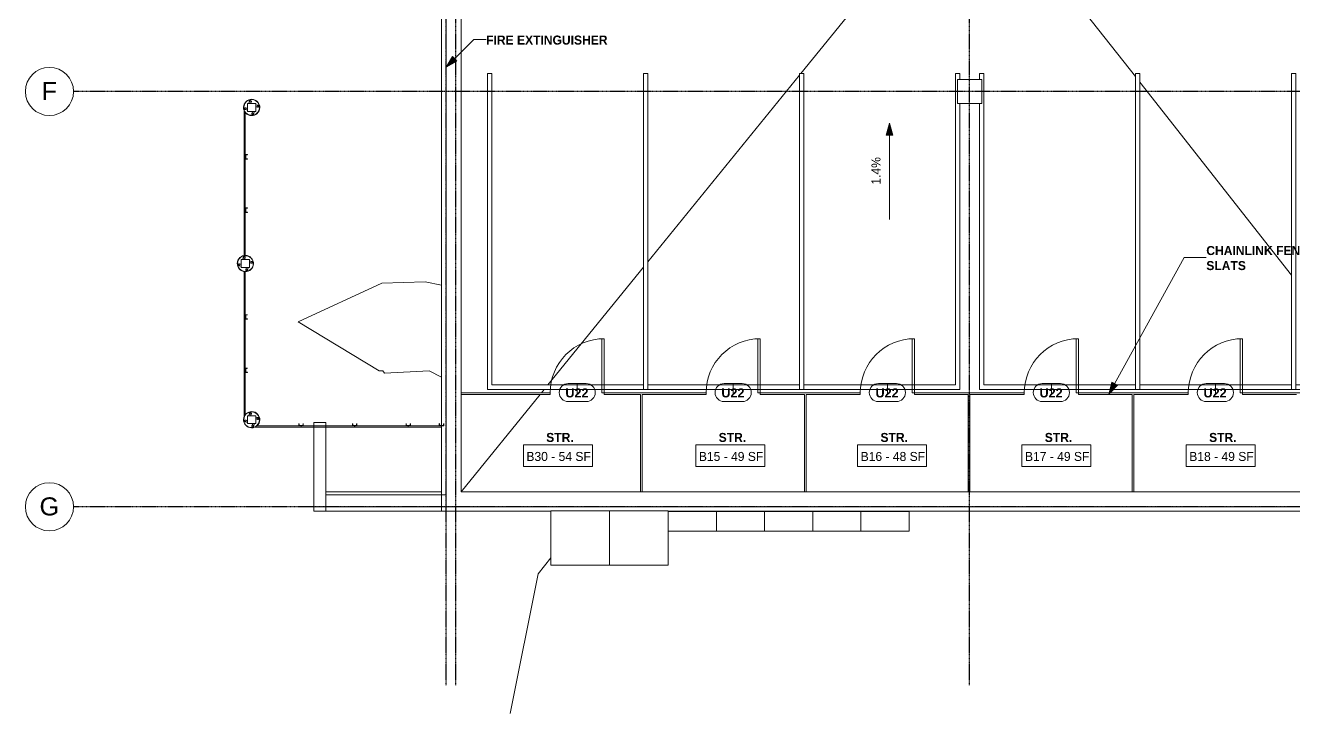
# Model space of a CAD drawing. Header units: inches. Extents: x -4110 to -1846, y 9754 to 12280.
# Drawn here: x -4109 to -3266, y 9754 to 10211 of the extents above; entities that cross this region are included whole.
import ezdxf

# ---------------------------------------------------------------- set-up
doc = ezdxf.new("R2010")
doc.units = ezdxf.units.IN
doc.header["$MEASUREMENT"] = 0
doc.linetypes.add('Grid Line 1_2_', pattern=[0.875, 0.5, -0.125, 0.125, -0.125])
for name, color, linetype, lineweight in [('0-1', 7, 'Continuous', 5), ('0-2', 250, 'Continuous', 9), ('0-3', 8, 'Continuous', 9), ('0-4', 155, 'Continuous', 5), ('A-AREA-IDEN', 2, 'Continuous', 9), ('A-DOOR-2', 250, 'Continuous', 9), ('A-DOOR-5', 31, 'Continuous', 9), ('A-DOOR-IDEN', 31, 'Continuous', 9), ('A-FLOR-1', 8, 'Continuous', 9), ('A-GENM-1', 250, 'Continuous', 9), ('A-GLAZ-CURT-1', 250, 'Continuous', 9), ('A-GLAZ-CWMG-1', 250, 'Continuous', 9), ('A-WALL-1', 10, 'Continuous', 18), ('A-WALL-2', 250, 'Continuous', 9), ('C-TOPO-1', 250, 'Continuous', 9), ('E-ELEC-EQPM-1', 250, 'Continuous', 9), ('G-ANNO-DIMS', 111, 'Continuous', 9), ('G-ANNO-TEXT', 231, 'Continuous', 9), ('S-COLS-1', 250, 'Continuous', 9), ('S-FNDN-1', 250, 'Continuous', 9), ('S-FNDN-2', 32, 'Continuous', 9), ('S-GRID-1', 1, 'Grid Line 1_2_', 30), ('S-GRID-IDEN', 1, 'Continuous', 9), ('S-GRID-IDEN-1', 165, 'Continuous', 9)]:
    doc.layers.add(name, color=color, linetype=linetype, lineweight=lineweight)
doc.styles.add('Arial', font='arial.ttf', dxfattribs={"height": 12})
doc.styles.add('Arial_B', font='arialbd.ttf', dxfattribs={"height": 6})
doc.styles.add('Century Gothic', font='ufonts.com_century-gothic.ttf', dxfattribs={"height": 6})
doc.styles.add('Century Gothic_B', font='GOTHICB.TTF', dxfattribs={"height": 6})

# ---------------------------------------------------------------- blocks, each defined once
blk = doc.blocks.new('CTR  - Topography_rvt-1-ENLARGED FLOOR PLAN - BASEMENT')
at = {"layer": 'C-TOPO-1'}
for p, q in [((-3832.32, 10230.72), (-3832.32, 10204.88)), ((-3832.32, 10218.88), (-3832.32, 10204.88)), ((-3832.32, 10191), (-3832.32, 10204.88)), ((-3832.32, 10179.83), (-3832.32, 10204.88)), ((-3832.32, 10191), (-3832.32, 10165.68)), ((-3832.32, 10179.83), (-3832.32, 10165.68)), ((-3832.32, 10163.89), (-3832.32, 10165.68)), ((-3832.32, 10161.82), (-3832.32, 10165.68)), ((-3832.32, 10163.89), (-3832.32, 10160.73)), ((-3832.32, 10160.73), (-3832.32, 10161.82)), ((-3832.32, 10124.78), (-3832.32, 10160.73)), ((-3832.32, 10160.73), (-3832.32, 10038.4)), ((-3832.32, 10124.78), (-3832.32, 10038.4)), ((-3927.56, 10014), (-3872, 10039.75)), ((-3872, 10039.75), (-3927.56, 10014)), ((-3872, 10039.75), (-3843.19, 10040.58)), ((-3843.19, 10040.58), (-3872, 10039.75)), ((-3843.19, 10040.58), (-3832.32, 10038.4)), ((-3843.19, 10040.58), (-3832.32, 10038.4)), ((-3873.72, 9981.61), (-3927.56, 10014)), ((-3873.72, 9981.61), (-3927.56, 10014)), ((-3871.36, 9981.51), (-3873.72, 9981.61)), ((-3871.36, 9981.51), (-3873.72, 9981.61)), ((-3870.27, 9979.93), (-3871.36, 9981.51)), ((-3870.27, 9979.93), (-3871.36, 9981.51)), ((-3840.48, 9981.61), (-3870.27, 9979.93)), ((-3840.48, 9981.61), (-3870.27, 9979.93)), ((-3832.32, 9977.25), (-3840.48, 9981.61)), ((-3832.32, 9977.25), (-3840.48, 9981.61)), ((-3832.32, 9951.29), (-3832.32, 9977.25)), ((-3832.32, 9956.19), (-3832.32, 9977.25)), ((-3832.32, 9956.19), (-3832.32, 9951.29)), ((-3915.85, 9947.19), (-3917.32, 9947.19)), ((-3917.32, 9947.06), (-3917.32, 9947.19)), ((-3917.32, 9946.17), (-3917.32, 9947.19)), ((-3917.13, 9947.19), (-3917.32, 9947.19)), ((-3917.32, 9947.06), (-3917.32, 9946.04)), ((-3917.13, 9947.19), (-3915.65, 9947.19)), ((-3915.85, 9947.19), (-3915.65, 9947.19)), ((-3915.33, 9947.19), (-3915.65, 9947.19)), ((-3915.61, 9947.19), (-3915.65, 9947.19)), ((-3915.61, 9947.19), (-3915.29, 9947.19)), ((-3915.33, 9947.19), (-3915.29, 9947.19)), ((-3915.01, 9947.19), (-3915.29, 9947.19)), ((-3915.25, 9947.19), (-3915.29, 9947.19)), ((-3915.25, 9947.19), (-3914.97, 9947.19)), ((-3915.01, 9947.19), (-3914.97, 9947.19)), ((-3909.98, 9947.19), (-3914.97, 9947.19)), ((-3914.31, 9947.19), (-3914.97, 9947.19)), ((-3914.31, 9947.19), (-3909.32, 9947.19)), ((-3909.98, 9947.19), (-3909.32, 9947.19)), ((-3909.32, 9943.66), (-3909.32, 9947.19)), ((-3909.32, 9946.72), (-3909.32, 9947.19)), ((-3832.32, 9951.29), (-3832.32, 9950.89)), ((-3832.32, 9947.89), (-3832.32, 9951.29)), ((-3832.32, 9950.89), (-3832.32, 9947.44)), ((-3832.32, 9947.89), (-3832.32, 9947.44)), ((-3832.32, 9942.05), (-3832.32, 9947.44)), ((-3832.32, 9906.58), (-3832.32, 9947.44)), ((-3917.32, 9946.17), (-3917.32, 9946.04)), ((-3917.32, 9945.71), (-3917.32, 9946.04)), ((-3917.32, 9943.52), (-3917.32, 9946.04)), ((-3917.32, 9945.71), (-3917.32, 9943.19)), ((-3917.32, 9943.52), (-3917.32, 9943.19)), ((-3917.32, 9943.11), (-3917.32, 9943.19)), ((-3917.32, 9942.55), (-3917.32, 9943.19)), ((-3917.32, 9943.11), (-3917.32, 9942.46)), ((-3917.32, 9942.55), (-3917.32, 9942.46)), ((-3917.32, 9938.27), (-3917.32, 9942.46)), ((-3917.32, 9909.9), (-3917.32, 9942.46)), ((-3909.32, 9946.72), (-3909.32, 9943.19)), ((-3909.32, 9943.66), (-3909.32, 9943.19)), ((-3909.32, 9942.79), (-3909.32, 9943.19)), ((-3909.32, 9943.14), (-3909.32, 9943.19)), ((-3909.32, 9943.14), (-3909.32, 9942.74)), ((-3909.32, 9942.79), (-3909.32, 9942.74)), ((-3909.32, 9941.56), (-3909.32, 9942.74)), ((-3909.32, 9942.59), (-3909.32, 9942.74)), ((-3909.32, 9942.59), (-3909.32, 9941.4)), ((-3909.32, 9941.56), (-3909.32, 9941.4)), ((-3909.32, 9941.1), (-3909.32, 9941.4)), ((-3909.32, 9941.36), (-3909.32, 9941.4)), ((-3909.32, 9941.36), (-3909.32, 9941.06)), ((-3909.32, 9941.1), (-3909.32, 9941.06)), ((-3909.32, 9925.75), (-3909.32, 9941.06)), ((-3909.32, 9939.05), (-3909.32, 9941.06)), ((-3909.32, 9939.05), (-3909.32, 9923.73)), ((-3832.32, 9942.05), (-3832.32, 9901.19)), ((-3917.32, 9938.27), (-3917.32, 9905.66)), ((-3909.32, 9925.75), (-3909.32, 9923.73)), ((-3909.32, 9903.81), (-3909.32, 9923.73)), ((-3909.32, 9921.1), (-3909.32, 9923.73)), ((-3909.32, 9921.1), (-3909.32, 9901.19)), ((-3917.32, 9909.9), (-3917.32, 9905.66)), ((-3917.32, 9903.65), (-3917.32, 9905.66)), ((-3917.32, 9890.2), (-3917.32, 9905.66)), ((-3832.32, 9906.58), (-3832.32, 9901.19)), ((-3917.32, 9903.65), (-3917.32, 9888.19)), ((-3909.32, 9903.81), (-3909.32, 9901.19)), ((-3906.89, 9901.19), (-3909.32, 9901.19)), ((-3909, 9901.19), (-3909.32, 9901.19)), ((-3909, 9901.19), (-3906.57, 9901.19)), ((-3906.89, 9901.19), (-3906.57, 9901.19)), ((-3862.39, 9901.19), (-3906.57, 9901.19)), ((-3900.75, 9901.19), (-3906.57, 9901.19)), ((-3900.75, 9901.19), (-3856.56, 9901.19)), ((-3862.39, 9901.19), (-3856.56, 9901.19)), ((-3835.15, 9901.19), (-3856.56, 9901.19)), ((-3853.74, 9901.19), (-3856.56, 9901.19)), ((-3853.74, 9901.19), (-3832.32, 9901.19)), ((-3835.15, 9901.19), (-3832.32, 9901.19)), ((-3917.32, 9890.2), (-3917.32, 9888.19)), ((-3917.1, 9888.19), (-3917.32, 9888.19)), ((-3915.62, 9888.19), (-3917.32, 9888.19)), ((-3917.1, 9888.19), (-3915.4, 9888.19)), ((-3915.62, 9888.19), (-3915.4, 9888.19)), ((-3915.37, 9888.19), (-3915.4, 9888.19)), ((-3915.16, 9888.19), (-3915.4, 9888.19)), ((-3915.37, 9888.19), (-3915.12, 9888.19)), ((-3915.16, 9888.19), (-3915.12, 9888.19)), ((-3914.13, 9888.19), (-3915.12, 9888.19)), ((-3907.57, 9888.19), (-3915.12, 9888.19)), ((-3914.13, 9888.19), (-3906.57, 9888.19)), ((-3907.57, 9888.19), (-3906.57, 9888.19)), ((-3898.83, 9888.19), (-3906.57, 9888.19)), ((-3847.8, 9888.19), (-3906.57, 9888.19)), ((-3898.83, 9888.19), (-3840.05, 9888.19)), ((-3847.8, 9888.19), (-3840.05, 9888.19)), ((-3839.03, 9888.19), (-3840.05, 9888.19)), ((-3832.31, 9888.19), (-3840.05, 9888.19)), ((-3839.03, 9888.19), (-3831.29, 9888.19)), ((-3831.29, 9888.19), (-3832.31, 9888.19)), ((-3811.6, 9888.19), (-3831.29, 9888.19)), ((-3831.29, 9888.19), (-3759.65, 9888.19)), ((-3811.6, 9888.19), (-3759.65, 9888.19)), ((-3759.65, 9857.26), (-3768.07, 9846.58)), ((-3768.07, 9846.58), (-3759.65, 9857.26)), ((-3768.07, 9846.58), (-3786.73, 9753.72)), ((-3768.07, 9846.58), (-3786.73, 9753.72))]:
    blk.add_line(p, q, dxfattribs=at)
blk = doc.blocks.new('Horizontal_Siding - Horizontal_Siding-2855037-ENLARGED FLOOR PLAN - BASEMENT')
at = {"layer": 'A-GLAZ-CURT-1'}
for p, q in [((-13.9, -2.25), (16.98, -2.25)), ((16.98, -1.5), (-12.57, -1.5)), ((16.98, -2.25), (16.98, -1.5))]:
    blk.add_line(p, q, dxfattribs=at)
blk = doc.blocks.new('Horizontal_Siding - Horizontal_Siding-2855038-ENLARGED FLOOR PLAN - BASEMENT')
at = {"layer": 'A-GLAZ-CURT-1'}
for p, q in [((-12.43, -2.25), (17.73, -2.25)), ((17.73, -1.5), (-12.36, -1.5)), ((17.73, -2.25), (17.73, -1.5))]:
    blk.add_line(p, q, dxfattribs=at)
blk = doc.blocks.new('Horizontal_Siding - Horizontal_Siding-V1-ENLARGED FLOOR PLAN - BASEMENT')
at = {"layer": 'A-GLAZ-CURT-1'}
for p, q in [((17.73, -1.5), (-17.73, -1.5)), ((-17.73, -1.5), (-17.73, -2.25)), ((-17.73, -2.25), (17.73, -2.25)), ((17.73, -2.25), (17.73, -1.5))]:
    blk.add_line(p, q, dxfattribs=at)
blk = doc.blocks.new('Horizontal_Siding - Horizontal_Siding-V2-ENLARGED FLOOR PLAN - BASEMENT')
at = {"layer": 'A-GLAZ-CURT-1'}
for p, q in [((12.63, -1.5), (-16.98, -1.5)), ((-16.98, -1.5), (-16.98, -2.25)), ((-16.98, -2.25), (14, -2.25))]:
    blk.add_line(p, q, dxfattribs=at)
blk = doc.blocks.new('Rectangular Mullion - RAILING POST-2669754-ENLARGED FLOOR PLAN - BASEMENT')
at = {"layer": 'A-GLAZ-CWMG-1'}
for p, q in [((-1.5, 0), (-1.5, 1.5)), ((-1.5, 1.5), (1.5, 1.5)), ((-1.22, 1.18), (-1.29, 0.21)), ((1.22, 1.18), (-1.22, 1.18)), ((1.29, 0.21), (1.22, 1.18)), ((1.5, 1.5), (1.5, 0))]:
    blk.add_line(p, q, dxfattribs=at)
for centre, radius, start, end in [((-1.5, 0.21), 0.21, 270, 0.52804), ((1.5, 0.21), 0.211, 179.47196, 270)]:
    blk.add_arc(centre, radius, start, end, dxfattribs=at)
blk = doc.blocks.new('Horizontal_Siding - Horizontal_Siding-3202367-ENLARGED FLOOR PLAN - BASEMENT')
at = {"layer": 'A-GLAZ-CURT-1'}
for p, q in [((11.06, 2.25), (-11.06, 2.25)), ((-11.06, 2.25), (-11.06, 1.5)), ((-11.06, 1.5), (11.06, 1.5)), ((11.06, 1.5), (11.06, 2.25))]:
    blk.add_line(p, q, dxfattribs=at)
blk = doc.blocks.new('Horizontal_Siding - Horizontal_Siding-3202368-ENLARGED FLOOR PLAN - BASEMENT')
at = {"layer": 'A-GLAZ-CURT-1'}
for p, q in [((17.81, 2.25), (-17.81, 2.25)), ((-17.81, 2.25), (-17.81, 1.5)), ((-17.81, 1.5), (17.81, 1.5)), ((17.81, 1.5), (17.81, 2.25))]:
    blk.add_line(p, q, dxfattribs=at)
blk = doc.blocks.new('Horizontal_Siding - Horizontal_Siding-3202369-ENLARGED FLOOR PLAN - BASEMENT')
at = {"layer": 'A-GLAZ-CURT-1'}
for p, q in [((13.51, 2.25), (-17.06, 2.25)), ((-17.06, 2.25), (-17.06, 1.5)), ((-17.06, 1.5), (12.35, 1.5))]:
    blk.add_line(p, q, dxfattribs=at)
blk = doc.blocks.new('Rectangular Mullion - RAILING POST-2666421-ENLARGED FLOOR PLAN - BASEMENT')
at = {"layer": 'A-GLAZ-CWMG-1'}
for p, q in [((-1.5, -1.5), (-1.5, 0)), ((1.5, 0), (1.5, -1.5)), ((1.5, -1.5), (-1.5, -1.5)), ((-1.29, -0.21), (-1.22, -1.18)), ((-1.22, -1.18), (1.22, -1.18)), ((1.22, -1.18), (1.29, -0.21))]:
    blk.add_line(p, q, dxfattribs=at)
for centre, radius, start, end in [((-1.5, -0.21), 0.211, 359.47196, 90), ((1.5, -0.21), 0.21, 90, 180.52804)]:
    blk.add_arc(centre, radius, start, end, dxfattribs=at)
blk = doc.blocks.new('Rectangular Mullion - RAILING POST-2806290-ENLARGED FLOOR PLAN - BASEMENT')
at = {"layer": 'A-GLAZ-CWMG-1'}
for p, q in [((-3, 0), (-3, -1.5)), ((0, -1.5), (0, 0)), ((-3, -1.5), (0, -1.5)), ((-2.72, -1.18), (-2.79, -0.21)), ((-0.28, -1.18), (-2.72, -1.18)), ((-0.21, -0.21), (-0.28, -1.18))]:
    blk.add_line(p, q, dxfattribs=at)
for centre, start, end in [((-3, -0.21), 359.47196, 90), ((0, -0.21), 90, 180.52804)]:
    blk.add_arc(centre, 0.21, start, end, dxfattribs=at)
blk = doc.blocks.new('Horizontal_Siding - Horizontal_Siding-V3-ENLARGED FLOOR PLAN - BASEMENT')
at = {"layer": 'A-GLAZ-CURT-1'}
for p, q in [((12.37, -1.5), (-17.73, -1.5)), ((-17.73, -1.5), (-17.73, -2.25)), ((-17.73, -2.25), (12.42, -2.25))]:
    blk.add_line(p, q, dxfattribs=at)
blk = doc.blocks.new('262400 - Switchboards and Panelboards - Electric Panel - Generic - 262400 - Switchboards and Panelboards - Electric Panel - Generic-2655902-ENLARGED FLOOR PLAN - BASEMENT')
at = {"layer": 'E-ELEC-EQPM-1'}
for p, q in [((39, 36), (0, 36)), ((0, 36), (0, 0)), ((39, 0), (39, 36)), ((0, 0), (39, 0))]:
    blk.add_line(p, q, dxfattribs=at)
blk = doc.blocks.new('262400 - Switchboards and Panelboards - Electric Panel - Generic - 262400 - Switchboards and Panelboards - Electric Panel - Generic-2842581-ENLARGED FLOOR PLAN - BASEMENT')
at = {"layer": 'E-ELEC-EQPM-1'}
for p, q in [((32, 13), (0, 13)), ((0, 13), (0, 0)), ((32, 0), (32, 13)), ((0, 0), (32, 0))]:
    blk.add_line(p, q, dxfattribs=at)
blk = doc.blocks.new('CTR - 1st Phase - Shell_rvt-1-ENLARGED FLOOR PLAN - BASEMENT')
at = {"layer": 'A-FLOR-1'}
for p, q in [((-3593.49, 10179.19), (-3481.32, 10317.26)), ((-3371.16, 10177.08), (-3481.32, 10317.26)), ((-3695.16, 10054.03), (-3594.49, 10177.95)), ((-3267.49, 10045.18), (-3368.16, 10173.27)), ((-3761.65, 9972.19), (-3698.16, 10050.34)), ((-3819.32, 9901.19), (-3766.77, 9965.88)), ((-3765.96, 9966.88), (-3764.08, 9969.19))]:
    blk.add_line(p, q, dxfattribs=at)
at = {"layer": 'A-WALL-1'}
for p, q in [((-3909.32, 9891.19), (-3909.32, 9888.19)), ((-3832.32, 9891.19), (-3832.32, 9888.19)), ((-3829.32, 9891.19), (-3829.32, 9888.19))]:
    blk.add_line(p, q, dxfattribs=at)
at = {"layer": 'S-FNDN-1'}
for p, q in [((-3832.32, 10225.18), (-3832.32, 9891.19)), ((-3829.32, 9891.19), (-3829.32, 10225.18)), ((-3909.32, 9947.19), (-3917.32, 9947.19)), ((-3917.32, 9947.19), (-3917.32, 9888.19)), ((-3909.32, 9891.19), (-3909.32, 9947.19)), ((-3917.32, 9888.19), (-3909.32, 9888.19)), ((-3832.32, 9891.19), (-3909.32, 9891.19)), ((-3909.32, 9888.19), (-3832.32, 9888.19)), ((-3832.32, 9888.19), (-3829.32, 9888.19)), ((-1943.32, 9891.19), (-3829.32, 9891.19)), ((-3829.32, 9888.19), (-3759.65, 9888.19)), ((-3681.65, 9888.19), (-1943.32, 9888.19))]:
    blk.add_line(p, q, dxfattribs=at)
at = {"layer": '0-2'}
for name, p, rotation in [('Horizontal_Siding - Horizontal_Siding-2855037-ENLARGED FLOOR PLAN - BASEMENT', (-3961.32, 10140.71), 269.9999999999769), ('Horizontal_Siding - Horizontal_Siding-V1-ENLARGED FLOOR PLAN - BASEMENT', (-3961.32, 10106), 269.9999999999769), ('Horizontal_Siding - Horizontal_Siding-V3-ENLARGED FLOOR PLAN - BASEMENT', (-3961.32, 10070.54), 269.9999999999769), ('Horizontal_Siding - Horizontal_Siding-2855038-ENLARGED FLOOR PLAN - BASEMENT', (-3961.32, 10035.09), 269.9999999999769), ('Horizontal_Siding - Horizontal_Siding-V1-ENLARGED FLOOR PLAN - BASEMENT', (-3961.32, 9999.63), 269.9999999999769), ('Horizontal_Siding - Horizontal_Siding-V2-ENLARGED FLOOR PLAN - BASEMENT', (-3961.32, 9964.92), 269.9999999999769), ('Horizontal_Siding - Horizontal_Siding-3202369-ENLARGED FLOOR PLAN - BASEMENT', (-3942.76, 9946.44), 180), ('Horizontal_Siding - Horizontal_Siding-3202368-ENLARGED FLOOR PLAN - BASEMENT', (-3907.89, 9946.44), 180), ('Horizontal_Siding - Horizontal_Siding-3202368-ENLARGED FLOOR PLAN - BASEMENT', (-3872.26, 9946.44), 180), ('Horizontal_Siding - Horizontal_Siding-3202367-ENLARGED FLOOR PLAN - BASEMENT', (-3843.39, 9946.44), 180), ('262400 - Switchboards and Panelboards - Electric Panel - Generic - 262400 - Switchboards and Panelboards - Electric Panel - Generic-2655902-ENLARGED FLOOR PLAN - BASEMENT', (-3720.65, 9888.44), 180), ('262400 - Switchboards and Panelboards - Electric Panel - Generic - 262400 - Switchboards and Panelboards - Electric Panel - Generic-2655902-ENLARGED FLOOR PLAN - BASEMENT', (-3681.65, 9888.44), 180), ('262400 - Switchboards and Panelboards - Electric Panel - Generic - 262400 - Switchboards and Panelboards - Electric Panel - Generic-2842581-ENLARGED FLOOR PLAN - BASEMENT', (-3649.62, 9887.99), 180), ('262400 - Switchboards and Panelboards - Electric Panel - Generic - 262400 - Switchboards and Panelboards - Electric Panel - Generic-2842581-ENLARGED FLOOR PLAN - BASEMENT', (-3617.62, 9887.99), 180), ('262400 - Switchboards and Panelboards - Electric Panel - Generic - 262400 - Switchboards and Panelboards - Electric Panel - Generic-2842581-ENLARGED FLOOR PLAN - BASEMENT', (-3585.62, 9887.99), 180), ('262400 - Switchboards and Panelboards - Electric Panel - Generic - 262400 - Switchboards and Panelboards - Electric Panel - Generic-2842581-ENLARGED FLOOR PLAN - BASEMENT', (-3553.62, 9887.99), 180), ('262400 - Switchboards and Panelboards - Electric Panel - Generic - 262400 - Switchboards and Panelboards - Electric Panel - Generic-2842581-ENLARGED FLOOR PLAN - BASEMENT', (-3521.62, 9887.99), 180)]:
    blk.add_blockref(name, p, dxfattribs=dict(at, rotation=rotation))
at = {"layer": '0-2', "extrusion": (0, 0, -1), "rotation": 270.0000000000231}
for p in [(3961.32, 10123.73), (3961.32, 10088.27), (3961.32, 10017.36), (3961.32, 9981.9)]:
    blk.add_blockref('Rectangular Mullion - RAILING POST-2669754-ENLARGED FLOOR PLAN - BASEMENT', p, dxfattribs=at)
at = {"layer": '0-2', "extrusion": (0, 0, -1)}
for p in [(3925.7, 9946.44), (3890.07, 9946.44), (3854.45, 9946.44)]:
    blk.add_blockref('Rectangular Mullion - RAILING POST-2666421-ENLARGED FLOOR PLAN - BASEMENT', p, dxfattribs=at)
at = {"layer": '0-2'}
blk.add_blockref('Rectangular Mullion - RAILING POST-2806290-ENLARGED FLOOR PLAN - BASEMENT', (-3830.82, 9946.44), dxfattribs=at)
blk = doc.blocks.new('034100 - Precast Structural Concrete - Column - Corbels - 16_x16_-2331171-ENLARGED FLOOR PLAN - BASEMENT')
at = {"layer": 'S-COLS-1'}
for p, q in [((-8.91, 8.98), (-8.98, 8.98)), ((-8.98, 8.98), (-8.98, -7.02)), ((6.94, 8.98), (-8.91, 8.98)), ((7.02, 8.98), (6.94, 8.98)), ((7.02, -7.02), (7.02, 8.98)), ((-8.98, -7.02), (-8.91, -7.02)), ((-8.91, -7.02), (6.94, -7.02)), ((6.94, -7.02), (7.02, -7.02))]:
    blk.add_line(p, q, dxfattribs=at)
blk = doc.blocks.new('316600 - Special Foundations - Diamond Pier - Generic - 316600 - Special Foundations - Diamond Pier - Generic-V17-ENLARGED FLOOR PLAN - BASEMENT')
at = {"layer": 'S-FNDN-1'}
for p, q in [((2.77, 2.62), (-2.77, 2.62)), ((-2.77, 2.62), (-2.77, -2.62)), ((-1.42, 4.32), (-1.77, 2.8)), ((-0.47, 2.87), (-0.2, 4.04)), ((2.77, -2.62), (2.77, 2.62)), ((4.32, 1.42), (2.8, 1.77)), ((2.88, 0.47), (4.04, 0.2)), ((-4.32, -1.42), (-2.8, -1.77)), ((-2.88, -0.47), (-4.04, -0.2)), ((-2.77, -2.62), (2.77, -2.62)), ((0.47, -2.87), (0.2, -4.04)), ((1.42, -4.32), (1.77, -2.8))]:
    blk.add_line(p, q, dxfattribs=at)
for radius, start, end in [(5.41, 166.9807, 346.9807), (5.41, 346.9807, 166.9807), (5.21, 166.9807, 346.9807), (5.21, 19.7544, 166.9807), (5.21, 346.9807, 19.70797)]:
    blk.add_arc((0, 0), radius, start, end, dxfattribs=at)
for centre, major_axis, start_param, end_param in [((-0.81, 4.18), (-0.609, 0.141), 4.712389, 7.853982), ((-0.81, 4.18), (-0.609, 0.141), 1.570796, 4.712389), ((4.18, 0.81), (0.141, 0.609), 1.570796, 4.712389), ((4.18, 0.81), (0.141, 0.609), 4.712389, 7.853982), ((-4.18, -0.81), (0.141, 0.609), 1.570796, 4.712389), ((-4.18, -0.81), (0.141, 0.609), 4.712389, 7.853982), ((0.81, -4.18), (-0.609, 0.141), 4.712389, 7.853982), ((0.81, -4.18), (-0.609, 0.141), 1.570796, 4.712389)]:
    blk.add_ellipse(centre, major_axis=major_axis, ratio=0.764544, start_param=start_param, end_param=end_param, dxfattribs=at)
blk = doc.blocks.new('316600 - Special Foundations - Diamond Pier - Generic - 316600 - Special Foundations - Diamond Pier - Generic-562664-ENLARGED FLOOR PLAN - BASEMENT')
at = {"layer": 'S-FNDN-1'}
for p, q in [((2.77, 2.62), (-2.77, 2.62)), ((-2.77, 2.62), (-2.77, -2.62)), ((-1.42, 4.32), (-1.77, 2.8)), ((-0.47, 2.87), (-0.2, 4.04)), ((2.77, -2.62), (2.77, 2.62)), ((4.32, 1.42), (2.8, 1.77)), ((2.88, 0.47), (4.04, 0.2)), ((-4.32, -1.42), (-2.8, -1.77)), ((-2.88, -0.47), (-4.04, -0.2)), ((-2.77, -2.62), (2.77, -2.62)), ((0.47, -2.87), (0.2, -4.04)), ((1.42, -4.32), (1.77, -2.8))]:
    blk.add_line(p, q, dxfattribs=at)
for radius, start, end in [(5.41, 166.9807, 346.9807), (5.41, 346.9807, 166.9807), (5.21, 166.9807, 346.9807), (5.21, 346.9807, 166.9807)]:
    blk.add_arc((0, 0), radius, start, end, dxfattribs=at)
for centre, major_axis, start_param, end_param in [((-0.81, 4.18), (-0.609, 0.141), 4.712389, 7.853982), ((-0.81, 4.18), (-0.609, 0.141), 1.570796, 4.712389), ((4.18, 0.81), (0.141, 0.609), 1.570796, 4.712389), ((4.18, 0.81), (0.141, 0.609), 4.712389, 7.853982), ((-4.18, -0.81), (0.141, 0.609), 1.570796, 4.712389), ((-4.18, -0.81), (0.141, 0.609), 4.712389, 7.853982), ((0.81, -4.18), (-0.609, 0.141), 4.712389, 7.853982), ((0.81, -4.18), (-0.609, 0.141), 1.570796, 4.712389)]:
    blk.add_ellipse(centre, major_axis=major_axis, ratio=0.764544, start_param=start_param, end_param=end_param, dxfattribs=at)
blk = doc.blocks.new('Grid - Grid Head - Circle-1738874-ENLARGED FLOOR PLAN - BASEMENT')
at = {"layer": 'S-GRID-IDEN-1'}
for start, end in [(360, 180), (180, 360)]:
    blk.add_arc((0, 0), 0.25, start, end, dxfattribs=at)
blk = doc.blocks.new('CTR - 1st Phase - Structure_rvt-1-ENLARGED FLOOR PLAN - BASEMENT')
at = {"layer": 'A-WALL-2'}
for p, q in [((-3909.32, 9947.19), (-3917.32, 9947.19)), ((-3917.32, 9947.19), (-3917.32, 9891.19)), ((-3909.32, 9899.19), (-3909.32, 9947.19)), ((-3829.32, 9899.19), (-3909.32, 9899.19)), ((-3917.32, 9891.19), (-3909.32, 9891.19)), ((-3909.32, 9891.19), (-3829.32, 9891.19))]:
    blk.add_line(p, q, dxfattribs=at)
at = {"layer": 'S-FNDN-1'}
for p, q in [((-3829.32, 11556.19), (-3829.32, 9901.19)), ((-3819.32, 9901.19), (-3819.32, 11544.19)), ((-3829.32, 9901.19), (-3829.32, 9899.19)), ((-1953.32, 9901.19), (-3819.32, 9901.19)), ((-3829.32, 9891.19), (-1953.32, 9891.19))]:
    blk.add_line(p, q, dxfattribs=at)
at = {"layer": 'S-GRID-1'}
for p, q in [((-3829.32, 9772.61), (-3829.32, 12247.5)), ((-3822.82, 9772.61), (-3822.82, 12247.5)), ((-3481.32, 9772.61), (-3481.32, 12247.5)), ((-1846.46, 10167.19), (-4076.95, 10167.19)), ((-1846.46, 9891.19), (-4076.95, 9891.19))]:
    blk.add_line(p, q, dxfattribs=at)
at = {"layer": '0-3', "rotation": 270.0000000000118}
blk.add_blockref('034100 - Precast Structural Concrete - Column - Corbels - 16_x16_-2331171-ENLARGED FLOOR PLAN - BASEMENT', (-3482.31, 10166.21), dxfattribs=at)
at = {"layer": '0-3'}
for name, p in [('316600 - Special Foundations - Diamond Pier - Generic - 316600 - Special Foundations - Diamond Pier - Generic-V17-ENLARGED FLOOR PLAN - BASEMENT', (-3958.55, 10156.57)), ('316600 - Special Foundations - Diamond Pier - Generic - 316600 - Special Foundations - Diamond Pier - Generic-562664-ENLARGED FLOOR PLAN - BASEMENT', (-3962.72, 10052.81)), ('316600 - Special Foundations - Diamond Pier - Generic - 316600 - Special Foundations - Diamond Pier - Generic-562664-ENLARGED FLOOR PLAN - BASEMENT', (-3958.55, 9949.06))]:
    blk.add_blockref(name, p, dxfattribs=at)
at = {"layer": '0-4', "xscale": 63.99999999999997, "yscale": 63.99999999999997, "zscale": 63.99999999999997, "rotation": 89.99999999999986}
for p in [(-4092.95, 10167.19), (-4092.95, 9891.19)]:
    blk.add_blockref('Grid - Grid Head - Circle-1738874-ENLARGED FLOOR PLAN - BASEMENT', p, dxfattribs=at)
at = {"layer": 'S-GRID-IDEN', "char_height": 12, "attachment_point": 1, "style": 'Arial'}
for s, insert, width in [('F', (-4098.14, 10173.44), 12.524), ('G', (-4099.55, 9897.44), 15.958)]:
    blk.add_mtext(s, dxfattribs=dict(at, insert=insert, width=width))
blk = doc.blocks.new('Parking_Stall_Multiple - STANDARD-1981804-ENLARGED FLOOR PLAN - BASEMENT')
at = {"layer": 'A-GENM-1'}
for p, q in [((190, 314), (0, 314)), ((0, 314), (0, 207.34)), ((210, 314), (206, 314)), ((210, 311), (210, 314)), ((3, 210.34), (3, 311)), ((3, 311), (210, 311)), ((210, 210.34), (0, 210.34)), ((0, 210.34), (0, 103.67)), ((0, 207.34), (210, 207.34)), ((210, 210.34), (3, 210.34)), ((3, 106.67), (3, 207.34)), ((3, 207.34), (210, 207.34)), ((210, 207.34), (210, 210.34)), ((210, 207.34), (210, 210.34)), ((210, 106.67), (0, 106.67)), ((0, 106.67), (0, 0)), ((0, 103.67), (210, 103.67)), ((210, 106.67), (3, 106.67)), ((3, 3), (3, 103.67)), ((3, 103.67), (210, 103.67)), ((210, 103.67), (210, 106.67)), ((210, 103.67), (210, 106.67)), ((210, 3), (3, 3)), ((210, 0), (210, 3)), ((0, 0), (190, 0)), ((206, 0), (210, 0))]:
    blk.add_line(p, q, dxfattribs=at)
blk = doc.blocks.new('Parking_Stall_Multiple - STANDARD-2216199-ENLARGED FLOOR PLAN - BASEMENT')
at = {"layer": 'A-GENM-1'}
for p, q in [((210, 314), (0, 314)), ((0, 314), (0, 207.34)), ((210, 311), (210, 314)), ((3, 210.34), (3, 311)), ((3, 311), (210, 311)), ((210, 210.34), (0, 210.34)), ((0, 210.34), (0, 103.67)), ((0, 207.34), (210, 207.34)), ((210, 210.34), (3, 210.34)), ((3, 106.67), (3, 207.34)), ((3, 207.34), (210, 207.34)), ((210, 207.34), (210, 210.34)), ((210, 207.34), (210, 210.34)), ((210, 106.67), (0, 106.67)), ((0, 106.67), (0, 0)), ((0, 103.67), (210, 103.67)), ((210, 106.67), (3, 106.67)), ((3, 3), (3, 103.67)), ((3, 103.67), (210, 103.67)), ((210, 103.67), (210, 106.67)), ((210, 103.67), (210, 106.67)), ((210, 3), (3, 3)), ((210, 0), (210, 3)), ((0, 0), (190, 0)), ((206, 0), (210, 0))]:
    blk.add_line(p, q, dxfattribs=at)
blk = doc.blocks.new('CHAINLINK GATE - CHAINLINK GATE-2199385-ENLARGED FLOOR PLAN - BASEMENT')
at = {"layer": 'A-DOOR-5'}
for p, q in [((16.5, 36.5), (18, 36.5)), ((16.5, 0.5), (16.5, 36.5)), ((18, 0.5), (18, 36.5)), ((16.5, 0.5), (18, 0.5))]:
    blk.add_line(p, q, dxfattribs=at)
blk.add_arc((18, 0.5), 36, 90, 180, dxfattribs=at)
blk = doc.blocks.new('Door Tag - Type Mark-1198267-ENLARGED FLOOR PLAN - BASEMENT')
at = {"layer": 'A-DOOR-IDEN'}
for p, q in [((0.09375, 0.09375), (-0.09375, 0.09375)), ((-0.09375, -0.09375), (0.09375, -0.09375))]:
    blk.add_line(p, q, dxfattribs=at)
for centre, start, end in [((-0.09375, 0), 90, 270), ((0.09375, 0), 270, 90)]:
    blk.add_arc(centre, 0.09375, start, end, dxfattribs=at)

msp = doc.modelspace()

# ---------------------------------------------------------------- hatches: boundary and pattern name
at = {"layer": 'G-ANNO-DIMS'}
msp.add_hatch(color=256, dxfattribs=at).paths.add_polyline_path([(-3534.59, 10146.17), (-3536.74, 10138.17), (-3532.45, 10138.17)], flags=0)
msp.add_hatch(color=256, dxfattribs=at).paths.add_polyline_path([(-3534.59, 10146.17), (-3536.74, 10138.17), (-3532.45, 10138.17)], flags=0)
at = {"layer": 'G-ANNO-TEXT'}
for points in [[(-3829.22, 10183.27), (-3822.07, 10187.44), (-3825.11, 10190.46)], [(-3388.73, 9966.02), (-3382.99, 9971.99), (-3386.75, 9974.06)]]:
    msp.add_hatch(color=256, dxfattribs=at).paths.add_polyline_path(points, flags=0)

# ---------------------------------------------------------------- linework, layer by layer
at = {"layer": 'A-AREA-IDEN', "flags": 128}
for points in [[(-3777.94, 9932.29), (-3732.11, 9932.29), (-3732.11, 9917.96), (-3777.94, 9917.96)], [(-3663.31, 9932.29), (-3617.48, 9932.29), (-3617.48, 9917.96), (-3663.31, 9917.96)], [(-3555.76, 9932.29), (-3509.94, 9932.29), (-3509.94, 9917.96), (-3555.76, 9917.96)], [(-3446.56, 9932.29), (-3400.73, 9932.29), (-3400.73, 9917.96), (-3446.56, 9917.96)], [(-3337.36, 9932.29), (-3291.53, 9932.29), (-3291.53, 9917.96), (-3337.36, 9917.96)]]:
    msp.add_lwpolyline(points, close=True, dxfattribs=at)
at = {"layer": 'A-DOOR-IDEN'}
for p, q in [((-3742.19, 9966.38), (-3742.16, 9973.12)), ((-3638.52, 9966.38), (-3638.5, 9973.12)), ((-3536.02, 9966.38), (-3536.02, 9973.12)), ((-3427.02, 9966.38), (-3427.02, 9973.12)), ((-3318.02, 9966.38), (-3318.02, 9973.12))]:
    msp.add_line(p, q, dxfattribs=at)
at = {"layer": 'G-ANNO-DIMS'}
for p, q in [((-3534.59, 10146.17), (-3536.74, 10138.17)), ((-3534.59, 10146.17), (-3536.74, 10138.17)), ((-3532.45, 10138.17), (-3534.59, 10146.17)), ((-3534.59, 10082.17), (-3534.59, 10146.17)), ((-3532.45, 10138.17), (-3534.59, 10146.17)), ((-3534.59, 10082.17), (-3534.59, 10146.17)), ((-3536.74, 10138.17), (-3532.45, 10138.17)), ((-3536.74, 10138.17), (-3532.45, 10138.17))]:
    msp.add_line(p, q, dxfattribs=at)
at = {"layer": 'G-ANNO-TEXT'}
for p, q in [((-3829.22, 10183.27), (-3810.95, 10201.7)), ((-3810.95, 10201.7), (-3802.7, 10201.7)), ((-3825.11, 10190.46), (-3829.22, 10183.27)), ((-3829.22, 10183.27), (-3822.07, 10187.44)), ((-3822.07, 10187.44), (-3825.11, 10190.46)), ((-3388.73, 9966.02), (-3338.64, 10056.81)), ((-3338.64, 10056.81), (-3324.03, 10056.81)), ((-3386.75, 9974.06), (-3388.73, 9966.02)), ((-3382.99, 9971.99), (-3386.75, 9974.06)), ((-3388.73, 9966.02), (-3382.99, 9971.99))]:
    msp.add_line(p, q, dxfattribs=at)
at = {"layer": 'S-FNDN-2'}
for p, q in [((-3760.19, 9966.88), (-3819.32, 9966.88)), ((-3819.32, 9966.88), (-3819.32, 9965.88)), ((-3819.32, 9965.88), (-3760.19, 9965.88)), ((-3760.19, 9965.88), (-3760.19, 9966.88)), ((-3656.52, 9966.88), (-3724.19, 9966.88)), ((-3724.19, 9966.88), (-3724.19, 9965.88)), ((-3724.19, 9965.88), (-3700.02, 9965.88)), ((-3700.02, 9965.88), (-3700.02, 9901.19)), ((-3699.02, 9965.88), (-3656.52, 9965.88)), ((-3699.02, 9901.19), (-3699.02, 9965.88)), ((-3656.52, 9965.88), (-3656.52, 9966.88)), ((-3554.02, 9966.88), (-3620.52, 9966.88)), ((-3620.52, 9966.88), (-3620.52, 9965.88)), ((-3620.52, 9965.88), (-3591.02, 9965.88)), ((-3591.02, 9965.88), (-3591.02, 9901.19)), ((-3590.02, 9965.88), (-3554.02, 9965.88)), ((-3590.02, 9901.19), (-3590.02, 9965.88)), ((-3554.02, 9965.88), (-3554.02, 9966.88)), ((-3445.02, 9966.88), (-3518.02, 9966.88)), ((-3518.02, 9966.88), (-3518.02, 9965.88)), ((-3518.02, 9965.88), (-3482.22, 9965.88)), ((-3482.22, 9965.88), (-3482.22, 9901.19)), ((-3481.22, 9965.88), (-3445.02, 9965.88)), ((-3481.22, 9901.19), (-3481.22, 9965.88)), ((-3445.02, 9965.88), (-3445.02, 9966.88)), ((-3336.02, 9966.88), (-3409.02, 9966.88)), ((-3409.02, 9966.88), (-3409.02, 9965.88)), ((-3409.02, 9965.88), (-3373.22, 9965.88)), ((-3373.22, 9965.88), (-3373.22, 9901.19)), ((-3372.22, 9965.88), (-3336.02, 9965.88)), ((-3372.22, 9901.19), (-3372.22, 9965.88)), ((-3336.02, 9965.88), (-3336.02, 9966.88)), ((-3227.02, 9966.88), (-3300.02, 9966.88)), ((-3300.02, 9966.88), (-3300.02, 9965.88)), ((-3300.02, 9965.88), (-3264.02, 9965.88)), ((-3700.02, 9901.19), (-3699.02, 9901.19)), ((-3591.02, 9901.19), (-3590.02, 9901.19)), ((-3482.22, 9901.19), (-3481.22, 9901.19)), ((-3373.22, 9901.19), (-3372.22, 9901.19))]:
    msp.add_line(p, q, dxfattribs=at)

# ---------------------------------------------------------------- block references
at = {"layer": '0-1'}
for name in ['CTR - 1st Phase - Structure_rvt-1-ENLARGED FLOOR PLAN - BASEMENT', 'CTR - 1st Phase - Shell_rvt-1-ENLARGED FLOOR PLAN - BASEMENT', 'CTR  - Topography_rvt-1-ENLARGED FLOOR PLAN - BASEMENT']:
    msp.add_blockref(name, (0, 0), dxfattribs=at)
at = {"layer": 'A-DOOR-2'}
for p in [(-3742.19, 9966.38), (-3638.52, 9966.38), (-3536.02, 9966.38), (-3427.02, 9966.38), (-3318.02, 9966.38)]:
    msp.add_blockref('CHAINLINK GATE - CHAINLINK GATE-2199385-ENLARGED FLOOR PLAN - BASEMENT', p, dxfattribs=at)
at = {"layer": 'A-DOOR-IDEN', "xscale": 63.99999999999997, "yscale": 63.99999999999997, "zscale": 63.99999999999997}
for p in [(-3742.16, 9967.12), (-3638.5, 9967.12), (-3536.02, 9967.12), (-3427.02, 9967.12), (-3318.02, 9967.12)]:
    msp.add_blockref('Door Tag - Type Mark-1198267-ENLARGED FLOOR PLAN - BASEMENT', p, dxfattribs=at)
at = {"layer": 'A-GENM-1', "rotation": 89.99999999999953}
for name, p in [('Parking_Stall_Multiple - STANDARD-2216199-ENLARGED FLOOR PLAN - BASEMENT', (-3487.82, 9969.19)), ('Parking_Stall_Multiple - STANDARD-1981804-ENLARGED FLOOR PLAN - BASEMENT', (-3160.82, 9969.19))]:
    msp.add_blockref(name, p, dxfattribs=at)

# ---------------------------------------------------------------- texts
at = {"layer": 'A-AREA-IDEN', "char_height": 6, "attachment_point": 1}
for s, insert, width, style in [('STR.', (-3762.77, 9940.27), 18.584, 'Century Gothic_B'), ('STR.', (-3648.15, 9940.27), 18.584, 'Century Gothic_B'), ('STR.', (-3540.6, 9940.27), 18.584, 'Century Gothic_B'), ('STR.', (-3431.39, 9940.27), 18.584, 'Century Gothic_B'), ('STR.', (-3322.19, 9940.27), 18.584, 'Century Gothic_B'), ('B30 - 54 SF', (-3775.94, 9927.63), 50.5, 'Century Gothic'), ('B15 - 49 SF', (-3661.31, 9927.63), 50.5, 'Century Gothic'), ('B16 - 48 SF', (-3553.76, 9927.63), 50.5, 'Century Gothic'), ('B17 - 49 SF', (-3444.56, 9927.63), 50.5, 'Century Gothic'), ('B18 - 49 SF', (-3335.36, 9927.63), 50.5, 'Century Gothic')]:
    msp.add_mtext(s, dxfattribs=dict(at, insert=insert, width=width, style=style))
at = {"layer": 'A-DOOR-IDEN', "char_height": 6, "width": 18.786, "attachment_point": 1, "style": 'Arial_B'}
for insert in [(-3750.03, 9969.88), (-3646.36, 9969.88), (-3543.89, 9969.88), (-3434.89, 9969.88), (-3325.89, 9969.88)]:
    msp.add_mtext('U22', dxfattribs=dict(at, insert=insert))
at = {"layer": 'G-ANNO-TEXT', "char_height": 6, "attachment_point": 1, "style": 'Century Gothic_B'}
for s, insert, width in [('FIRE EXTINGUISHER', (-3802.7, 10204.36), 91.506), ('CHAINLINK FENCE W/ PRIVACY', (-3324.03, 10064.48), 152.914), ('SLATS', (-3324.03, 10054.48), 27.27)]:
    msp.add_mtext(s, dxfattribs=dict(at, insert=insert, width=width))

# ---------------------------------------------------------------- next in the draw order: texts
at = {"layer": 'G-ANNO-DIMS', "insert": (-3546.58, 10105.28), "char_height": 6, "width": 21.3504, "attachment_point": 1, "rotation": 90, "line_spacing_factor": 0.984502, "style": 'Century Gothic', "bg_fill": 3, "box_fill_scale": 1.25, "bg_fill_color": 256, "bg_fill_true_color": 13158600, "bg_fill_transparency": 0}
msp.add_mtext('1.4%', dxfattribs=at)

# ---------------------------------------------------------------- next in the draw order: texts
msp.add_mtext('1.4%', dxfattribs=at)

doc.saveas('drawing.dxf')
